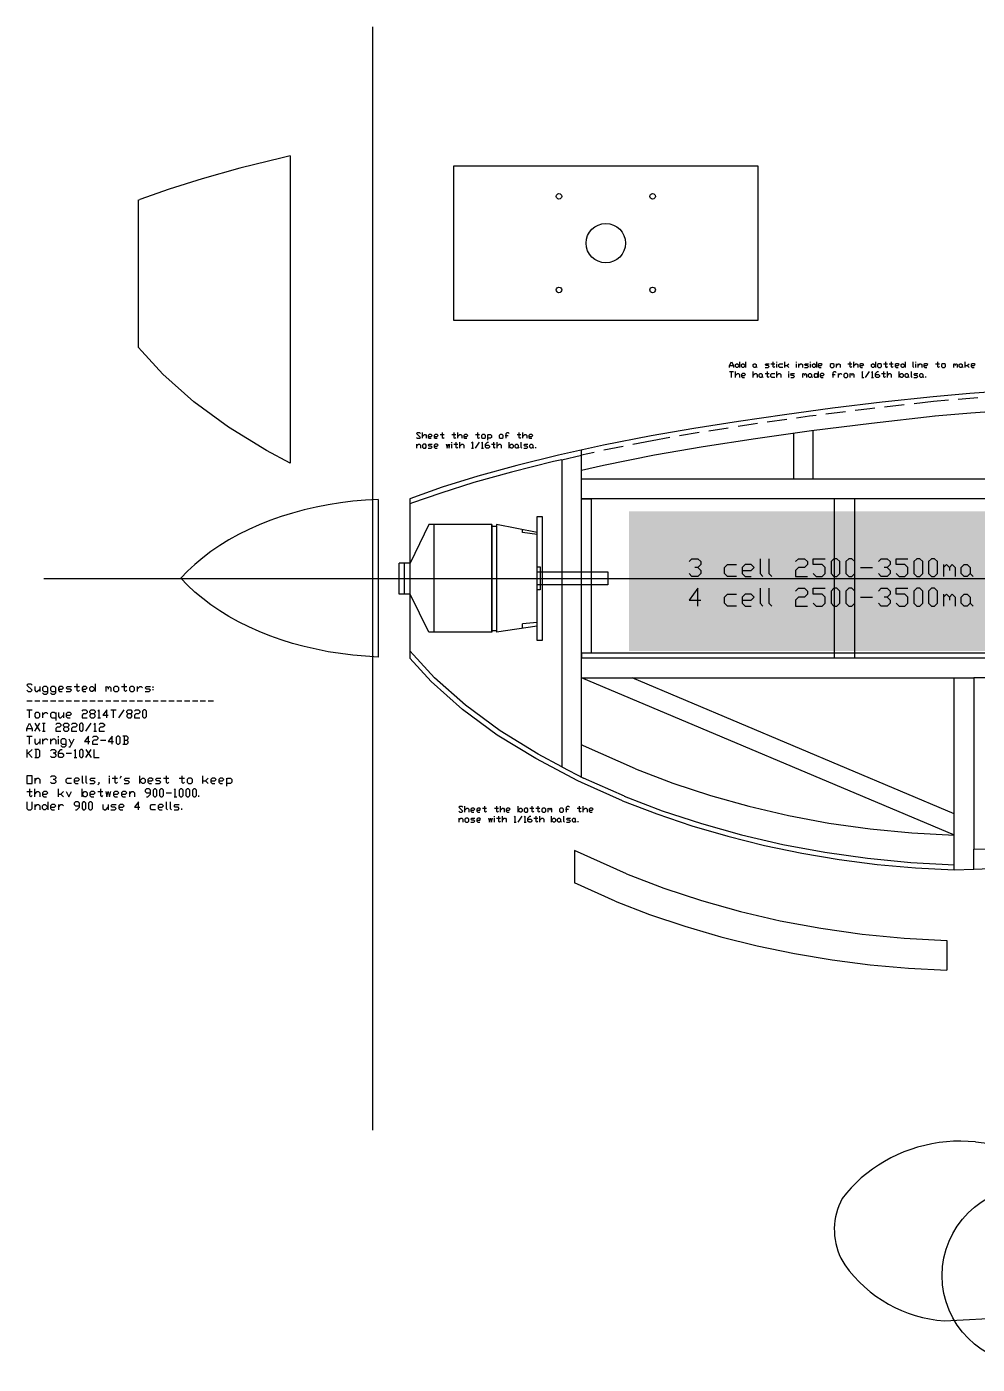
# Model space of a CAD drawing. Extents: x -0.1 to 91.9, y 0 to 98.8.
# Drawn here: x 2.46 to 14.51, y 49.94 to 66.91 of the extents above; entities that cross this region are included whole.
import ezdxf

# ---------------------------------------------------------------- set-up
doc = ezdxf.new("R2010")
doc.units = 0
doc.linetypes.add('DASHED', pattern=[0.75, 0.5, -0.25])
doc.linetypes.add('HIDDEN', pattern=[0.375, 0.25, -0.125])
doc.layers.get('0').update_dxf_attribs({"color": 9, "linetype": 'CONTINUOUS'})

msp = doc.modelspace()

# ---------------------------------------------------------------- linework, layer by layer
at = {"color": 7, "linetype": 'CONTINUOUS'}
for p, q in [((6.838, 66.909), (6.838, 52.909)), ((5.797, 65.27), (5.797, 61.372)), ((3.869, 64.709), (3.89, 64.716)), ((3.869, 64.709), (3.869, 62.845)), ((3.916, 62.794), (3.869, 62.845)), ((12.427, 61.171), (12.427, 61.784)), ((12.177, 61.749), (12.177, 61.171)), ((9.241, 61.416), (9.491, 61.472)), ((9.491, 57.389), (9.491, 61.538)), ((9.241, 61.416), (9.241, 57.519)), ((9.491, 61.171, 0), (48.087, 61.171, 0)), ((6.911, 60.912), (6.911, 58.912)), ((7.313, 60.921), (7.313, 58.898)), ((7.313, 60.855), (7.334, 60.863)), ((51.373, 60.921, 0), (9.491, 60.921, 0)), ((12.699, 58.898), (12.699, 60.921)), ((12.949, 60.921), (12.949, 58.898)), ((7.359, 58.941), (7.313, 58.991)), ((9.491, 58.96, 0), (9.491, 58.898, 0)), ((23.964, 58.96), (9.491, 58.96)), ((23.716, 58.898), (9.491, 58.898)), ((9.491, 58.648), (14.464, 58.648)), ((14.217, 56.651), (9.491, 58.648)), ((14.214, 56.924), (10.133, 58.648)), ((14.214, 56.213), (14.214, 58.648)), ((9.516, 57.786), (9.491, 57.798)), ((9.241, 57.519), (9.516, 57.376)), ((9.399, 56.455), (9.399, 56.045)), ((14.464, 56.221), (14.464, 56.472)), ((14.214, 56.213), (14.464, 56.221)), ((14.122, 55.315), (14.122, 54.939)), ((14.485, 52.76, 0), (20.832, 52.04, 0)), ((14.091, 50.489, 0), (15.124, 50.545, 0))]:
    msp.add_line(p, q, dxfattribs=at)
at = {"color": 7, "linetype": 'CONTINUOUS', "ltscale": 0.25}
for p, q in [((4.181, 62.502), (3.916, 62.794)), ((4.573, 62.152), (4.181, 62.502)), ((5.013, 61.827), (4.573, 62.152)), ((5.496, 61.533), (5.013, 61.827)), ((5.797, 61.372), (5.496, 61.533)), ((7.583, 58.602), (7.313, 58.898)), ((7.625, 58.649), (7.359, 58.941)), ((7.98, 58.248), (7.583, 58.602)), ((8.017, 58.299), (7.625, 58.649)), ((8.422, 57.922), (7.98, 58.248)), ((8.457, 57.974), (8.017, 58.299)), ((8.911, 57.624), (8.422, 57.922)), ((8.94, 57.68), (8.457, 57.974)), ((10.175, 57.492), (9.516, 57.786)), ((9.442, 57.34), (8.911, 57.624)), ((9.241, 57.519), (8.94, 57.68)), ((10.034, 57.145), (9.516, 57.376)), ((9.491, 57.318), (9.442, 57.34)), ((10.008, 57.088), (9.491, 57.318)), ((10.06, 56.161), (9.399, 56.455)), ((9.916, 55.814), (9.399, 56.045))]:
    msp.add_line(p, q, dxfattribs=at)
at = {"color": 7, "linetype": 'CONTINUOUS', "ltscale": 0.009843}
for p, q in [((7.552, 60.594, 0), (7.318, 60.102, 0)), ((8.354, 60.594, 0), (7.552, 60.594, 0)), ((7.622, 59.226, 0), (7.622, 60.594, 0)), ((8.354, 60.594, 0), (8.354, 59.226, 0)), ((8.354, 59.226, 0), (8.354, 60.594, 0)), ((8.928, 60.494, 0), (8.413, 60.594, 0)), ((8.413, 60.594, 0), (8.413, 59.226, 0)), ((8.413, 60.57, 0), (8.354, 60.57, 0)), ((8.741, 60.494, 0), (8.741, 60.529, 0)), ((8.928, 60.468, 0), (8.741, 60.494, 0)), ((8.928, 59.303, 0), (8.928, 60.481, 0)), ((7.318, 60.102, 0), (7.177, 60.102, 0)), ((7.177, 59.709, 0), (7.177, 60.102, 0)), ((7.244, 59.709, 0), (7.244, 60.102, 0)), ((7.318, 59.709, 0), (7.318, 60.102, 0)), ((7.318, 59.709, 0), (7.177, 59.709, 0)), ((7.552, 59.226, 0), (7.318, 59.709, 0)), ((8.413, 59.245, 0), (8.354, 59.245, 0)), ((8.928, 59.303, 0), (8.413, 59.226, 0)), ((8.928, 59.351, 0), (8.741, 59.333, 0)), ((8.741, 59.275, 0), (8.741, 59.333, 0)), ((8.354, 59.226, 0), (7.552, 59.226, 0))]:
    msp.add_line(p, q, dxfattribs=at)
at = {"color": 5, "linetype": 'CONTINUOUS', "ltscale": 0.25}
msp.add_line((2.675, 59.91), (60.338, 59.91), dxfattribs=at)
at = {"color": 7, "linetype": 'DASHED'}
msp.add_line((14.464, 56.221), (15.964, 56.273), dxfattribs=at)
at = {"color": 7, "linetype": 'CONTINUOUS', "flags": 128}
for points in [[(5.797, 65.27), (5.693, 65.246), (5.159, 65.113), (4.682, 64.979), (4.261, 64.847), (3.89, 64.716)], [(14.885, 62.291), (14.411, 62.254), (13.947, 62.215)], [(13.947, 62.215), (13.3, 62.144), (12.672, 62.068), (12.065, 61.987), (11.478, 61.902), (10.914, 61.812), (10.374, 61.718)], [(13.975, 61.967), (13.165, 61.877), (12.406, 61.781), (11.695, 61.682), (11.033, 61.578), (10.417, 61.472)], [(14.904, 62.042), (14.427, 62.005), (13.968, 61.966)], [(10.374, 61.718), (9.769, 61.598), (9.2, 61.472), (8.668, 61.341), (8.176, 61.206), (7.724, 61.066), (7.313, 60.921)], [(10.417, 61.472), (9.767, 61.342), (9.491, 61.28)], [(9.241, 61.416), (9.136, 61.393), (8.603, 61.259), (8.126, 61.126), (7.705, 60.993), (7.334, 60.863)], [(6.911, 60.912), (6.751, 60.903), (6.592, 60.889), (6.434, 60.87), (6.278, 60.845), (6.125, 60.815), (5.974, 60.779), (5.825, 60.739), (5.681, 60.694), (5.54, 60.644), (5.403, 60.589), (5.27, 60.53), (5.143, 60.466), (5.02, 60.398), (4.903, 60.326), (4.792, 60.25), (4.687, 60.171), (4.588, 60.088), (4.496, 60.001), (4.411, 59.912)], [(6.911, 58.912), (6.751, 58.921), (6.592, 58.935), (6.434, 58.955), (6.278, 58.979), (6.125, 59.01), (5.974, 59.045), (5.825, 59.085), (5.681, 59.13), (5.54, 59.18), (5.403, 59.235), (5.27, 59.294), (5.143, 59.358), (5.02, 59.426), (4.903, 59.498), (4.792, 59.574), (4.687, 59.654), (4.588, 59.737), (4.496, 59.823), (4.411, 59.912)], [(10.175, 57.492), (10.647, 57.313), (11.123, 57.155), (11.613, 57.018), (12.115, 56.901), (12.627, 56.805), (13.148, 56.731), (13.676, 56.68), (14.217, 56.651)], [(10.008, 57.088), (10.444, 56.921), (10.89, 56.77), (11.346, 56.637), (11.81, 56.521), (12.281, 56.423), (12.758, 56.343), (13.24, 56.281), (13.726, 56.238), (14.214, 56.213)], [(10.031, 57.146), (10.513, 56.962), (11.01, 56.799), (11.52, 56.656), (12.042, 56.534), (12.574, 56.435), (13.115, 56.358), (13.663, 56.305), (14.217, 56.275)], [(10.06, 56.161), (10.532, 55.98), (11.012, 55.822), (11.505, 55.684), (12.009, 55.566), (12.525, 55.47), (13.048, 55.396), (13.579, 55.344), (14.122, 55.315)], [(9.916, 55.814), (10.352, 55.647), (10.798, 55.497), (11.254, 55.363), (11.718, 55.247), (12.189, 55.149), (12.666, 55.069), (13.148, 55.008), (13.634, 54.964), (14.122, 54.939)], [(14.485, 52.76), (14.393, 52.766), (14.3, 52.769), (14.207, 52.767), (14.115, 52.76), (14.022, 52.75), (13.931, 52.735), (13.841, 52.715), (13.751, 52.692), (13.663, 52.664), (13.577, 52.632), (13.493, 52.596), (13.41, 52.556), (13.33, 52.512), (13.253, 52.465), (13.178, 52.414), (13.106, 52.359), (13.037, 52.302), (12.971, 52.241), (12.909, 52.177), (12.85, 52.11), (12.795, 52.04)], [(12.795, 52.04), (12.773, 51.995), (12.753, 51.95), (12.736, 51.903), (12.722, 51.857), (12.711, 51.809), (12.702, 51.761), (12.697, 51.713), (12.694, 51.665), (12.695, 51.616), (12.698, 51.568), (12.704, 51.52), (12.713, 51.472), (12.726, 51.425), (12.74, 51.378), (12.758, 51.332), (12.779, 51.286), (12.802, 51.242), (12.828, 51.198)]]:
    msp.add_lwpolyline(points, dxfattribs=at)
for points in [[(7.869, 65.144), (11.726, 65.144), (11.726, 63.183), (7.869, 63.183)], [(9.491, 60.921), (9.611, 60.921), (9.611, 58.96), (9.491, 58.96)], [(8.928, 60.696), (8.991, 60.696), (8.991, 59.123), (8.928, 59.123)], [(14.464, 58.648), (14.464, 56.472), (15.964, 56.518), (15.964, 58.648)]]:
    msp.add_lwpolyline(points, close=True, dxfattribs=at)
at = {"linetype": 'BYBLOCK', "flags": 128}
for points in [[(11.367, 62.584), (11.367, 62.609), (11.392, 62.659), (11.417, 62.609), (11.417, 62.584)], [(11.492, 62.609), (11.467, 62.584), (11.454, 62.584), (11.442, 62.597), (11.442, 62.622), (11.454, 62.634), (11.467, 62.634), (11.492, 62.609)], [(11.492, 62.659), (11.492, 62.584)], [(11.567, 62.609), (11.542, 62.584), (11.529, 62.584), (11.517, 62.597), (11.517, 62.622), (11.529, 62.634), (11.542, 62.634), (11.567, 62.609)], [(11.567, 62.659), (11.567, 62.584)], [(11.704, 62.597), (11.692, 62.584), (11.679, 62.584), (11.667, 62.597), (11.667, 62.622), (11.679, 62.634), (11.692, 62.634), (11.704, 62.622), (11.704, 62.597), (11.717, 62.584)], [(11.817, 62.584), (11.854, 62.584), (11.867, 62.597), (11.854, 62.609), (11.829, 62.609), (11.817, 62.622), (11.829, 62.634), (11.867, 62.634)], [(11.892, 62.634), (11.942, 62.634)], [(11.917, 62.659), (11.917, 62.597), (11.929, 62.584), (11.942, 62.597)], [(11.967, 62.647), (11.967, 62.659)], [(11.967, 62.584), (11.967, 62.634)], [(12.042, 62.584), (12.004, 62.584), (11.992, 62.597), (11.992, 62.622), (12.004, 62.634), (12.042, 62.634)], [(12.067, 62.584), (12.067, 62.659)], [(12.067, 62.609), (12.092, 62.609), (12.117, 62.634)], [(12.217, 62.647), (12.217, 62.659)], [(12.217, 62.584), (12.217, 62.634)], [(12.242, 62.634), (12.242, 62.584)], [(12.242, 62.609), (12.267, 62.634), (12.279, 62.634), (12.292, 62.622), (12.292, 62.584)], [(12.317, 62.584), (12.354, 62.584), (12.367, 62.597), (12.354, 62.609), (12.329, 62.609), (12.317, 62.622), (12.329, 62.634), (12.367, 62.634)], [(12.392, 62.647), (12.392, 62.659)], [(12.392, 62.584), (12.392, 62.634)], [(12.467, 62.609), (12.442, 62.584), (12.429, 62.584), (12.417, 62.597), (12.417, 62.622), (12.429, 62.634), (12.442, 62.634), (12.467, 62.609)], [(12.467, 62.659), (12.467, 62.584)], [(12.492, 62.609), (12.529, 62.609), (12.542, 62.622), (12.529, 62.634), (12.504, 62.634), (12.492, 62.622), (12.492, 62.597), (12.504, 62.584), (12.529, 62.584)], [(12.654, 62.584), (12.679, 62.584), (12.692, 62.597), (12.692, 62.622), (12.679, 62.634), (12.654, 62.634), (12.642, 62.622), (12.642, 62.597), (12.654, 62.584)], [(12.717, 62.634), (12.717, 62.584)], [(12.717, 62.609), (12.742, 62.634), (12.754, 62.634), (12.767, 62.622), (12.767, 62.584)], [(12.867, 62.634), (12.917, 62.634)], [(12.892, 62.659), (12.892, 62.597), (12.904, 62.584), (12.917, 62.597)], [(12.942, 62.584), (12.942, 62.659)], [(12.942, 62.609), (12.967, 62.634), (12.979, 62.634), (12.992, 62.622), (12.992, 62.584)], [(13.017, 62.609), (13.054, 62.609), (13.067, 62.622), (13.054, 62.634), (13.029, 62.634), (13.017, 62.622), (13.017, 62.597), (13.029, 62.584), (13.054, 62.584)], [(13.217, 62.609), (13.192, 62.584), (13.179, 62.584), (13.167, 62.597), (13.167, 62.622), (13.179, 62.634), (13.192, 62.634), (13.217, 62.609)], [(13.217, 62.659), (13.217, 62.584)], [(13.254, 62.584), (13.279, 62.584), (13.292, 62.597), (13.292, 62.622), (13.279, 62.634), (13.254, 62.634), (13.242, 62.622), (13.242, 62.597), (13.254, 62.584)], [(13.317, 62.634), (13.367, 62.634)], [(13.342, 62.659), (13.342, 62.597), (13.354, 62.584), (13.367, 62.597)], [(13.392, 62.634), (13.442, 62.634)], [(13.417, 62.659), (13.417, 62.597), (13.429, 62.584), (13.442, 62.597)], [(13.467, 62.609), (13.504, 62.609), (13.517, 62.622), (13.504, 62.634), (13.479, 62.634), (13.467, 62.622), (13.467, 62.597), (13.479, 62.584), (13.504, 62.584)], [(13.592, 62.609), (13.567, 62.584), (13.554, 62.584), (13.542, 62.597), (13.542, 62.622), (13.554, 62.634), (13.567, 62.634), (13.592, 62.609)], [(13.592, 62.659), (13.592, 62.584)], [(13.692, 62.659), (13.692, 62.597), (13.704, 62.584)], [(13.729, 62.647), (13.729, 62.659)], [(13.729, 62.584), (13.729, 62.634)], [(13.754, 62.634), (13.754, 62.584)], [(13.754, 62.609), (13.779, 62.634), (13.792, 62.634), (13.804, 62.622), (13.804, 62.584)], [(13.829, 62.609), (13.867, 62.609), (13.879, 62.622), (13.867, 62.634), (13.842, 62.634), (13.829, 62.622), (13.829, 62.597), (13.842, 62.584), (13.867, 62.584)], [(13.979, 62.634), (14.029, 62.634)], [(14.004, 62.659), (14.004, 62.597), (14.017, 62.584), (14.029, 62.597)], [(14.067, 62.584), (14.092, 62.584), (14.104, 62.597), (14.104, 62.622), (14.092, 62.634), (14.067, 62.634), (14.054, 62.622), (14.054, 62.597), (14.067, 62.584)], [(14.204, 62.634), (14.204, 62.584)], [(14.204, 62.622), (14.217, 62.634), (14.229, 62.622), (14.229, 62.609)], [(14.229, 62.622), (14.242, 62.634), (14.254, 62.622), (14.254, 62.584)], [(14.317, 62.597), (14.304, 62.584), (14.292, 62.584), (14.279, 62.597), (14.279, 62.622), (14.292, 62.634), (14.304, 62.634), (14.317, 62.622), (14.317, 62.597), (14.329, 62.584)], [(14.354, 62.584), (14.354, 62.659)], [(14.354, 62.609), (14.379, 62.609), (14.404, 62.634)], [(14.429, 62.609), (14.467, 62.609), (14.479, 62.622), (14.467, 62.634), (14.442, 62.634), (14.429, 62.622), (14.429, 62.597), (14.442, 62.584), (14.467, 62.584)], [(11.367, 62.609), (11.417, 62.609)], [(11.367, 62.534), (11.417, 62.534)], [(11.392, 62.459), (11.392, 62.534)], [(11.442, 62.459), (11.442, 62.534)], [(11.442, 62.484), (11.467, 62.509), (11.479, 62.509), (11.492, 62.497), (11.492, 62.459)], [(11.517, 62.484), (11.554, 62.484), (11.567, 62.497), (11.554, 62.509), (11.529, 62.509), (11.517, 62.497), (11.517, 62.472), (11.529, 62.459), (11.554, 62.459)], [(11.667, 62.459), (11.667, 62.534)], [(11.667, 62.484), (11.692, 62.509), (11.704, 62.509), (11.717, 62.497), (11.717, 62.459)], [(11.779, 62.472), (11.767, 62.459), (11.754, 62.459), (11.742, 62.472), (11.742, 62.497), (11.754, 62.509), (11.767, 62.509), (11.779, 62.497), (11.779, 62.472), (11.792, 62.459)], [(11.817, 62.509), (11.867, 62.509)], [(11.842, 62.534), (11.842, 62.472), (11.854, 62.459), (11.867, 62.472)], [(11.942, 62.459), (11.904, 62.459), (11.892, 62.472), (11.892, 62.497), (11.904, 62.509), (11.942, 62.509)], [(11.967, 62.459), (11.967, 62.534)], [(11.967, 62.484), (11.992, 62.509), (12.004, 62.509), (12.017, 62.497), (12.017, 62.459)], [(12.092, 62.609), (12.117, 62.584)], [(12.117, 62.522), (12.117, 62.534)], [(12.117, 62.459), (12.117, 62.509)], [(12.142, 62.459), (12.179, 62.459), (12.192, 62.472), (12.179, 62.484), (12.154, 62.484), (12.142, 62.497), (12.154, 62.509), (12.192, 62.509)], [(12.292, 62.509), (12.292, 62.459)], [(12.292, 62.497), (12.304, 62.509), (12.317, 62.497), (12.317, 62.484)], [(12.317, 62.497), (12.329, 62.509), (12.342, 62.497), (12.342, 62.459)], [(12.404, 62.472), (12.392, 62.459), (12.379, 62.459), (12.367, 62.472), (12.367, 62.497), (12.379, 62.509), (12.392, 62.509), (12.404, 62.497), (12.404, 62.472), (12.417, 62.459)], [(12.492, 62.484), (12.467, 62.459), (12.454, 62.459), (12.442, 62.472), (12.442, 62.497), (12.454, 62.509), (12.467, 62.509), (12.492, 62.484)], [(12.492, 62.534), (12.492, 62.459)], [(12.517, 62.484), (12.554, 62.484), (12.567, 62.497), (12.554, 62.509), (12.529, 62.509), (12.517, 62.497), (12.517, 62.472), (12.529, 62.459), (12.554, 62.459)], [(12.667, 62.497), (12.704, 62.497)], [(12.679, 62.459), (12.679, 62.522), (12.692, 62.534), (12.704, 62.534), (12.717, 62.522)], [(12.742, 62.509), (12.742, 62.459)], [(12.742, 62.484), (12.767, 62.509), (12.779, 62.509), (12.792, 62.497)], [(12.829, 62.459), (12.854, 62.459), (12.867, 62.472), (12.867, 62.497), (12.854, 62.509), (12.829, 62.509), (12.817, 62.497), (12.817, 62.472), (12.829, 62.459)], [(12.892, 62.509), (12.892, 62.459)], [(12.892, 62.497), (12.904, 62.509), (12.917, 62.497), (12.917, 62.484)], [(12.917, 62.497), (12.929, 62.509), (12.942, 62.497), (12.942, 62.459)], [(13.054, 62.459), (13.054, 62.534), (13.042, 62.522)], [(13.042, 62.459), (13.067, 62.459)], [(13.092, 62.459), (13.142, 62.534)], [(13.179, 62.459), (13.179, 62.534), (13.167, 62.522)], [(13.167, 62.459), (13.192, 62.459)], [(13.217, 62.497), (13.254, 62.497), (13.267, 62.484), (13.267, 62.472), (13.254, 62.459), (13.229, 62.459), (13.217, 62.472), (13.217, 62.509), (13.242, 62.534), (13.254, 62.534)], [(13.292, 62.509), (13.342, 62.509)], [(13.317, 62.534), (13.317, 62.472), (13.329, 62.459), (13.342, 62.472)], [(13.367, 62.459), (13.367, 62.534)], [(13.367, 62.484), (13.392, 62.509), (13.404, 62.509), (13.417, 62.497), (13.417, 62.459)], [(13.517, 62.459), (13.517, 62.534)], [(13.517, 62.484), (13.542, 62.509), (13.554, 62.509), (13.567, 62.497), (13.567, 62.472), (13.554, 62.459), (13.542, 62.459), (13.517, 62.484)], [(13.629, 62.472), (13.617, 62.459), (13.604, 62.459), (13.592, 62.472), (13.592, 62.497), (13.604, 62.509), (13.617, 62.509), (13.629, 62.497), (13.629, 62.472), (13.642, 62.459)], [(13.667, 62.534), (13.667, 62.472), (13.679, 62.459)], [(13.704, 62.459), (13.742, 62.459), (13.754, 62.472), (13.742, 62.484), (13.717, 62.484), (13.704, 62.497), (13.717, 62.509), (13.754, 62.509)], [(13.817, 62.472), (13.804, 62.459), (13.792, 62.459), (13.779, 62.472), (13.779, 62.497), (13.792, 62.509), (13.804, 62.509), (13.817, 62.497), (13.817, 62.472), (13.829, 62.459)], [(13.854, 62.459), (13.854, 62.472)], [(14.379, 62.609), (14.404, 62.584)], [(7.397, 61.699), (7.41, 61.687), (7.435, 61.687), (7.447, 61.699), (7.397, 61.749), (7.41, 61.762), (7.435, 61.762), (7.447, 61.749)], [(7.397, 61.612), (7.397, 61.562)], [(7.397, 61.587), (7.422, 61.612), (7.435, 61.612), (7.447, 61.599), (7.447, 61.562)], [(7.472, 61.687), (7.472, 61.762)], [(7.472, 61.712), (7.497, 61.737), (7.51, 61.737), (7.522, 61.724), (7.522, 61.687)], [(7.485, 61.562), (7.51, 61.562), (7.522, 61.574), (7.522, 61.599), (7.51, 61.612), (7.485, 61.612), (7.472, 61.599), (7.472, 61.574), (7.485, 61.562)], [(7.547, 61.712), (7.585, 61.712), (7.597, 61.724), (7.585, 61.737), (7.56, 61.737), (7.547, 61.724), (7.547, 61.699), (7.56, 61.687), (7.585, 61.687)], [(7.547, 61.562), (7.585, 61.562), (7.597, 61.574), (7.585, 61.587), (7.56, 61.587), (7.547, 61.599), (7.56, 61.612), (7.597, 61.612)], [(7.622, 61.712), (7.66, 61.712), (7.672, 61.724), (7.66, 61.737), (7.635, 61.737), (7.622, 61.724), (7.622, 61.699), (7.635, 61.687), (7.66, 61.687)], [(7.622, 61.587), (7.66, 61.587), (7.672, 61.599), (7.66, 61.612), (7.635, 61.612), (7.622, 61.599), (7.622, 61.574), (7.635, 61.562), (7.66, 61.562)], [(7.697, 61.737), (7.747, 61.737)], [(7.722, 61.762), (7.722, 61.699), (7.735, 61.687), (7.747, 61.699)], [(7.772, 61.612), (7.785, 61.562), (7.797, 61.612), (7.81, 61.562), (7.822, 61.612)], [(7.847, 61.737), (7.897, 61.737)], [(7.847, 61.624), (7.847, 61.637)], [(7.847, 61.562), (7.847, 61.612)], [(7.872, 61.762), (7.872, 61.699), (7.885, 61.687), (7.897, 61.699)], [(7.872, 61.612), (7.922, 61.612)], [(7.897, 61.637), (7.897, 61.574), (7.91, 61.562), (7.922, 61.574)], [(7.922, 61.687), (7.922, 61.762)], [(7.922, 61.712), (7.947, 61.737), (7.96, 61.737), (7.972, 61.724), (7.972, 61.687)], [(7.947, 61.562), (7.947, 61.637)], [(7.947, 61.587), (7.972, 61.612), (7.985, 61.612), (7.997, 61.599), (7.997, 61.562)], [(7.997, 61.712), (8.035, 61.712), (8.047, 61.724), (8.035, 61.737), (8.01, 61.737), (7.997, 61.724), (7.997, 61.699), (8.01, 61.687), (8.035, 61.687)], [(8.11, 61.562), (8.11, 61.637), (8.097, 61.624)], [(8.147, 61.737), (8.197, 61.737)], [(8.147, 61.562), (8.197, 61.637)], [(8.172, 61.762), (8.172, 61.699), (8.185, 61.687), (8.197, 61.699)], [(8.235, 61.687), (8.26, 61.687), (8.272, 61.699), (8.272, 61.724), (8.26, 61.737), (8.235, 61.737), (8.222, 61.724), (8.222, 61.699), (8.235, 61.687)], [(8.235, 61.562), (8.235, 61.637), (8.222, 61.624)], [(8.272, 61.599), (8.31, 61.599), (8.322, 61.587), (8.322, 61.574), (8.31, 61.562), (8.285, 61.562), (8.272, 61.574), (8.272, 61.612), (8.297, 61.637), (8.31, 61.637)], [(8.297, 61.737), (8.297, 61.662)], [(8.297, 61.724), (8.31, 61.737), (8.335, 61.737), (8.347, 61.724), (8.347, 61.699), (8.335, 61.687), (8.297, 61.687)], [(8.347, 61.612), (8.397, 61.612)], [(8.372, 61.637), (8.372, 61.574), (8.385, 61.562), (8.397, 61.574)], [(8.422, 61.562), (8.422, 61.637)], [(8.422, 61.587), (8.447, 61.612), (8.46, 61.612), (8.472, 61.599), (8.472, 61.562)], [(8.46, 61.687), (8.485, 61.687), (8.497, 61.699), (8.497, 61.724), (8.485, 61.737), (8.46, 61.737), (8.447, 61.724), (8.447, 61.699), (8.46, 61.687)], [(8.522, 61.724), (8.56, 61.724)], [(8.535, 61.687), (8.535, 61.749), (8.547, 61.762), (8.56, 61.762), (8.572, 61.749)], [(8.572, 61.562), (8.572, 61.637)], [(8.572, 61.587), (8.597, 61.612), (8.61, 61.612), (8.622, 61.599), (8.622, 61.574), (8.61, 61.562), (8.597, 61.562), (8.572, 61.587)], [(8.685, 61.574), (8.672, 61.562), (8.66, 61.562), (8.647, 61.574), (8.647, 61.599), (8.66, 61.612), (8.672, 61.612), (8.685, 61.599), (8.685, 61.574), (8.697, 61.562)], [(8.672, 61.737), (8.722, 61.737)], [(8.697, 61.762), (8.697, 61.699), (8.71, 61.687), (8.722, 61.699)], [(8.722, 61.637), (8.722, 61.574), (8.735, 61.562)], [(8.747, 61.687), (8.747, 61.762)], [(8.747, 61.712), (8.772, 61.737), (8.785, 61.737), (8.797, 61.724), (8.797, 61.687)], [(8.76, 61.562), (8.797, 61.562), (8.81, 61.574), (8.797, 61.587), (8.772, 61.587), (8.76, 61.599), (8.772, 61.612), (8.81, 61.612)], [(8.822, 61.712), (8.86, 61.712), (8.872, 61.724), (8.86, 61.737), (8.835, 61.737), (8.822, 61.724), (8.822, 61.699), (8.835, 61.687), (8.86, 61.687)], [(8.872, 61.574), (8.86, 61.562), (8.847, 61.562), (8.835, 61.574), (8.835, 61.599), (8.847, 61.612), (8.86, 61.612), (8.872, 61.599), (8.872, 61.574), (8.885, 61.562)], [(8.097, 61.562), (8.122, 61.562)], [(8.222, 61.562), (8.247, 61.562)], [(8.91, 61.562), (8.91, 61.574)], [(10.853, 60.122), (10.89, 60.159), (10.965, 60.159), (11.003, 60.122), (11.003, 60.084), (10.965, 60.047), (10.928, 60.047)], [(11.453, 59.934), (11.34, 59.934), (11.303, 59.972), (11.303, 60.047), (11.34, 60.084), (11.453, 60.084)], [(11.528, 60.009), (11.64, 60.009), (11.678, 60.047), (11.64, 60.084), (11.565, 60.084), (11.528, 60.047), (11.528, 59.972), (11.565, 59.934), (11.64, 59.934)], [(11.753, 60.159), (11.753, 59.972), (11.79, 59.934)], [(11.865, 60.159), (11.865, 59.972), (11.903, 59.934)], [(12.203, 60.122), (12.24, 60.159), (12.315, 60.159), (12.353, 60.122), (12.353, 60.084), (12.315, 60.047), (12.24, 60.047), (12.203, 60.009), (12.203, 59.934), (12.353, 59.934)], [(12.428, 59.972), (12.465, 59.934), (12.54, 59.934), (12.578, 59.972), (12.578, 60.047), (12.54, 60.084), (12.428, 60.084), (12.428, 60.159), (12.578, 60.159)], [(12.69, 59.934), (12.728, 59.934), (12.765, 59.972), (12.765, 60.122), (12.728, 60.159), (12.69, 60.159), (12.653, 60.122), (12.653, 59.972), (12.69, 59.934)], [(12.878, 59.934), (12.915, 59.934), (12.953, 59.972), (12.953, 60.122), (12.915, 60.159), (12.878, 60.159), (12.84, 60.122), (12.84, 59.972), (12.878, 59.934)], [(13.253, 60.122), (13.29, 60.159), (13.365, 60.159), (13.403, 60.122), (13.403, 60.084), (13.365, 60.047), (13.328, 60.047)], [(13.478, 59.972), (13.515, 59.934), (13.59, 59.934), (13.628, 59.972), (13.628, 60.047), (13.59, 60.084), (13.478, 60.084), (13.478, 60.159), (13.628, 60.159)], [(13.74, 59.934), (13.778, 59.934), (13.815, 59.972), (13.815, 60.122), (13.778, 60.159), (13.74, 60.159), (13.703, 60.122), (13.703, 59.972), (13.74, 59.934)], [(13.928, 59.934), (13.965, 59.934), (14.003, 59.972), (14.003, 60.122), (13.965, 60.159), (13.928, 60.159), (13.89, 60.122), (13.89, 59.972), (13.928, 59.934)], [(14.078, 60.084), (14.078, 59.934)], [(14.078, 60.047), (14.115, 60.084), (14.153, 60.047), (14.153, 60.009)], [(14.153, 60.047), (14.19, 60.084), (14.228, 60.047), (14.228, 59.934)], [(14.415, 59.972), (14.378, 59.934), (14.34, 59.934), (14.303, 59.972), (14.303, 60.047), (14.34, 60.084), (14.378, 60.084), (14.415, 60.047), (14.415, 59.972), (14.453, 59.934)], [(10.965, 60.047), (11.003, 60.009), (11.003, 59.972), (10.965, 59.934), (10.89, 59.934), (10.853, 59.972)], [(13.028, 60.047), (13.178, 60.047)], [(13.365, 60.047), (13.403, 60.009), (13.403, 59.972), (13.365, 59.934), (13.29, 59.934), (13.253, 59.972)], [(10.965, 59.559), (10.965, 59.784), (10.853, 59.634), (11.003, 59.634)], [(11.753, 59.784), (11.753, 59.597), (11.79, 59.559)], [(11.865, 59.784), (11.865, 59.597), (11.903, 59.559)], [(12.203, 59.747), (12.24, 59.784), (12.315, 59.784), (12.353, 59.747), (12.353, 59.709), (12.315, 59.672), (12.24, 59.672), (12.203, 59.634), (12.203, 59.559), (12.353, 59.559)], [(12.428, 59.597), (12.465, 59.559), (12.54, 59.559), (12.578, 59.597), (12.578, 59.672), (12.54, 59.709), (12.428, 59.709), (12.428, 59.784), (12.578, 59.784)], [(12.69, 59.559), (12.728, 59.559), (12.765, 59.597), (12.765, 59.747), (12.728, 59.784), (12.69, 59.784), (12.653, 59.747), (12.653, 59.597), (12.69, 59.559)], [(12.878, 59.559), (12.915, 59.559), (12.953, 59.597), (12.953, 59.747), (12.915, 59.784), (12.878, 59.784), (12.84, 59.747), (12.84, 59.597), (12.878, 59.559)], [(13.253, 59.747), (13.29, 59.784), (13.365, 59.784), (13.403, 59.747), (13.403, 59.709), (13.365, 59.672), (13.328, 59.672)], [(13.478, 59.597), (13.515, 59.559), (13.59, 59.559), (13.628, 59.597), (13.628, 59.672), (13.59, 59.709), (13.478, 59.709), (13.478, 59.784), (13.628, 59.784)], [(13.74, 59.559), (13.778, 59.559), (13.815, 59.597), (13.815, 59.747), (13.778, 59.784), (13.74, 59.784), (13.703, 59.747), (13.703, 59.597), (13.74, 59.559)], [(13.928, 59.559), (13.965, 59.559), (14.003, 59.597), (14.003, 59.747), (13.965, 59.784), (13.928, 59.784), (13.89, 59.747), (13.89, 59.597), (13.928, 59.559)], [(11.453, 59.559), (11.34, 59.559), (11.303, 59.597), (11.303, 59.672), (11.34, 59.709), (11.453, 59.709)], [(11.528, 59.634), (11.64, 59.634), (11.678, 59.672), (11.64, 59.709), (11.565, 59.709), (11.528, 59.672), (11.528, 59.597), (11.565, 59.559), (11.64, 59.559)], [(13.028, 59.672), (13.178, 59.672)], [(13.365, 59.672), (13.403, 59.634), (13.403, 59.597), (13.365, 59.559), (13.29, 59.559), (13.253, 59.597)], [(14.078, 59.709), (14.078, 59.559)], [(14.078, 59.672), (14.115, 59.709), (14.153, 59.672), (14.153, 59.634)], [(14.153, 59.672), (14.19, 59.709), (14.228, 59.672), (14.228, 59.559)], [(14.415, 59.597), (14.378, 59.559), (14.34, 59.559), (14.303, 59.597), (14.303, 59.672), (14.34, 59.709), (14.378, 59.709), (14.415, 59.672), (14.415, 59.597), (14.453, 59.559)], [(2.457, 58.49), (2.473, 58.473), (2.507, 58.473), (2.523, 58.49), (2.457, 58.556), (2.473, 58.573), (2.507, 58.573), (2.523, 58.556)], [(3.09, 58.573), (3.09, 58.49), (3.107, 58.473), (3.123, 58.49)], [(3.323, 58.573), (3.323, 58.473)], [(3.69, 58.573), (3.69, 58.49), (3.707, 58.473), (3.724, 58.49)], [(2.557, 58.54), (2.557, 58.49), (2.573, 58.473), (2.59, 58.473), (2.623, 58.506)], [(2.623, 58.54), (2.623, 58.473)], [(2.657, 58.456), (2.673, 58.44), (2.707, 58.44), (2.723, 58.456), (2.723, 58.523), (2.707, 58.54), (2.673, 58.54), (2.657, 58.523), (2.657, 58.49), (2.673, 58.473), (2.723, 58.473)], [(2.757, 58.456), (2.773, 58.44), (2.807, 58.44), (2.823, 58.456), (2.823, 58.523), (2.807, 58.54), (2.773, 58.54), (2.757, 58.523), (2.757, 58.49), (2.773, 58.473), (2.823, 58.473)], [(2.857, 58.506), (2.907, 58.506), (2.923, 58.523), (2.907, 58.54), (2.873, 58.54), (2.857, 58.523), (2.857, 58.49), (2.873, 58.473), (2.907, 58.473)], [(2.957, 58.473), (3.007, 58.473), (3.023, 58.49), (3.007, 58.506), (2.973, 58.506), (2.957, 58.523), (2.973, 58.54), (3.023, 58.54)], [(3.057, 58.54), (3.123, 58.54)], [(3.157, 58.506), (3.207, 58.506), (3.223, 58.523), (3.207, 58.54), (3.173, 58.54), (3.157, 58.523), (3.157, 58.49), (3.173, 58.473), (3.207, 58.473)], [(3.323, 58.506), (3.29, 58.473), (3.273, 58.473), (3.257, 58.49), (3.257, 58.523), (3.273, 58.54), (3.29, 58.54), (3.323, 58.506)], [(3.457, 58.54), (3.457, 58.473)], [(3.457, 58.523), (3.473, 58.54), (3.49, 58.523), (3.49, 58.506)], [(3.49, 58.523), (3.507, 58.54), (3.523, 58.523), (3.523, 58.473)], [(3.573, 58.473), (3.607, 58.473), (3.624, 58.49), (3.624, 58.523), (3.607, 58.54), (3.573, 58.54), (3.557, 58.523), (3.557, 58.49), (3.573, 58.473)], [(3.657, 58.54), (3.724, 58.54)], [(3.774, 58.473), (3.807, 58.473), (3.824, 58.49), (3.824, 58.523), (3.807, 58.54), (3.774, 58.54), (3.757, 58.523), (3.757, 58.49), (3.774, 58.473)], [(3.857, 58.54), (3.857, 58.473)], [(3.857, 58.506), (3.89, 58.54), (3.907, 58.54), (3.924, 58.523)], [(3.957, 58.473), (4.007, 58.473), (4.024, 58.49), (4.007, 58.506), (3.974, 58.506), (3.957, 58.523), (3.974, 58.54), (4.024, 58.54)], [(4.057, 58.523), (4.057, 58.54)], [(4.057, 58.49), (4.057, 58.506)], [(2.457, 58.356), (2.523, 58.356)], [(2.457, 58.24), (2.523, 58.24)], [(2.49, 58.14), (2.49, 58.24)], [(2.557, 58.356), (2.623, 58.356)], [(2.657, 58.356), (2.723, 58.356)], [(2.757, 58.356), (2.823, 58.356)], [(2.857, 58.356), (2.923, 58.356)], [(2.957, 58.356), (3.023, 58.356)], [(3.057, 58.356), (3.123, 58.356)], [(3.157, 58.356), (3.223, 58.356)], [(3.157, 58.223), (3.173, 58.24), (3.207, 58.24), (3.223, 58.223), (3.223, 58.206), (3.207, 58.19), (3.173, 58.19), (3.157, 58.173), (3.157, 58.14), (3.223, 58.14)], [(3.257, 58.356), (3.323, 58.356)], [(3.273, 58.14), (3.307, 58.14), (3.323, 58.156), (3.323, 58.173), (3.307, 58.19), (3.273, 58.19), (3.257, 58.206), (3.257, 58.223), (3.273, 58.24), (3.307, 58.24), (3.323, 58.223), (3.323, 58.206), (3.307, 58.19)], [(3.357, 58.356), (3.423, 58.356)], [(3.373, 58.14), (3.373, 58.24), (3.357, 58.223)], [(3.473, 58.14), (3.473, 58.24), (3.423, 58.173), (3.49, 58.173)], [(3.457, 58.356), (3.523, 58.356)], [(3.523, 58.24), (3.59, 58.24)], [(3.557, 58.356), (3.624, 58.356)], [(3.557, 58.14), (3.557, 58.24)], [(3.624, 58.14), (3.69, 58.24)], [(3.657, 58.356), (3.724, 58.356)], [(3.74, 58.14), (3.774, 58.14), (3.79, 58.156), (3.79, 58.173), (3.774, 58.19), (3.74, 58.19), (3.724, 58.206), (3.724, 58.223), (3.74, 58.24), (3.774, 58.24), (3.79, 58.223), (3.79, 58.206), (3.774, 58.19)], [(3.757, 58.356), (3.824, 58.356)], [(3.824, 58.223), (3.84, 58.24), (3.874, 58.24), (3.89, 58.223), (3.89, 58.206), (3.874, 58.19), (3.84, 58.19), (3.824, 58.173), (3.824, 58.14), (3.89, 58.14)], [(3.857, 58.356), (3.924, 58.356)], [(3.94, 58.14), (3.957, 58.14), (3.974, 58.156), (3.974, 58.223), (3.957, 58.24), (3.94, 58.24), (3.924, 58.223), (3.924, 58.156), (3.94, 58.14)], [(3.957, 58.356), (4.024, 58.356)], [(4.057, 58.356), (4.124, 58.356)], [(4.157, 58.356), (4.224, 58.356)], [(4.257, 58.356), (4.324, 58.356)], [(4.357, 58.356), (4.424, 58.356)], [(4.457, 58.356), (4.524, 58.356)], [(4.557, 58.356), (4.624, 58.356)], [(4.657, 58.356), (4.724, 58.356)], [(4.757, 58.356), (4.824, 58.356)], [(2.457, 57.973), (2.457, 58.006), (2.49, 58.073), (2.523, 58.006), (2.523, 57.973)], [(2.573, 58.14), (2.607, 58.14), (2.623, 58.156), (2.623, 58.19), (2.607, 58.206), (2.573, 58.206), (2.557, 58.19), (2.557, 58.156), (2.573, 58.14)], [(2.557, 57.973), (2.623, 58.073)], [(2.557, 58.073), (2.623, 57.973)], [(2.657, 58.206), (2.657, 58.14)], [(2.657, 58.173), (2.69, 58.206), (2.707, 58.206), (2.723, 58.19)], [(2.657, 58.073), (2.69, 58.073)], [(2.673, 57.973), (2.673, 58.073)], [(2.823, 58.19), (2.807, 58.206), (2.773, 58.206), (2.757, 58.19), (2.757, 58.156), (2.773, 58.14), (2.823, 58.14)], [(2.823, 58.206), (2.823, 58.106)], [(2.823, 58.056), (2.84, 58.073), (2.873, 58.073), (2.89, 58.056), (2.89, 58.04), (2.873, 58.023), (2.84, 58.023), (2.823, 58.006), (2.823, 57.973), (2.89, 57.973)], [(2.857, 58.206), (2.857, 58.156), (2.873, 58.14), (2.89, 58.14), (2.923, 58.173)], [(2.923, 58.206), (2.923, 58.14)], [(2.94, 57.973), (2.973, 57.973), (2.99, 57.99), (2.99, 58.006), (2.973, 58.023), (2.94, 58.023), (2.923, 58.04), (2.923, 58.056), (2.94, 58.073), (2.973, 58.073), (2.99, 58.056), (2.99, 58.04), (2.973, 58.023)], [(2.957, 58.173), (3.007, 58.173), (3.023, 58.19), (3.007, 58.206), (2.973, 58.206), (2.957, 58.19), (2.957, 58.156), (2.973, 58.14), (3.007, 58.14)], [(3.023, 58.056), (3.04, 58.073), (3.073, 58.073), (3.09, 58.056), (3.09, 58.04), (3.073, 58.023), (3.04, 58.023), (3.023, 58.006), (3.023, 57.973), (3.09, 57.973)], [(3.14, 57.973), (3.157, 57.973), (3.173, 57.99), (3.173, 58.056), (3.157, 58.073), (3.14, 58.073), (3.123, 58.056), (3.123, 57.99), (3.14, 57.973)], [(3.207, 57.973), (3.273, 58.073)], [(3.273, 58.19), (3.257, 58.173), (3.257, 58.156), (3.273, 58.14)], [(3.323, 57.973), (3.323, 58.073), (3.307, 58.056)], [(3.357, 58.14), (3.39, 58.14)], [(3.373, 58.056), (3.39, 58.073), (3.423, 58.073), (3.44, 58.056), (3.44, 58.04), (3.423, 58.023), (3.39, 58.023), (3.373, 58.006), (3.373, 57.973), (3.44, 57.973)], [(3.74, 58.19), (3.724, 58.173), (3.724, 58.156), (3.74, 58.14)], [(2.457, 58.006), (2.523, 58.006)], [(2.457, 57.906), (2.523, 57.906)], [(2.49, 57.806), (2.49, 57.906)], [(2.557, 57.873), (2.557, 57.823), (2.573, 57.806), (2.59, 57.806), (2.623, 57.84)], [(2.623, 57.873), (2.623, 57.806)], [(2.657, 57.973), (2.69, 57.973)], [(2.657, 57.873), (2.657, 57.806)], [(2.657, 57.84), (2.69, 57.873), (2.707, 57.873), (2.723, 57.856)], [(2.757, 57.873), (2.757, 57.806)], [(2.757, 57.84), (2.79, 57.873), (2.807, 57.873), (2.823, 57.856), (2.823, 57.806)], [(2.857, 57.89), (2.857, 57.906)], [(2.857, 57.806), (2.857, 57.873)], [(2.89, 57.79), (2.907, 57.773), (2.94, 57.773), (2.957, 57.79), (2.957, 57.856), (2.94, 57.873), (2.907, 57.873), (2.89, 57.856), (2.89, 57.823), (2.907, 57.806), (2.957, 57.806)], [(2.94, 58.023), (2.923, 58.006), (2.923, 57.99), (2.94, 57.973)], [(2.99, 57.773), (3.007, 57.773), (3.057, 57.873)], [(2.99, 57.873), (3.023, 57.806)], [(3.24, 57.806), (3.24, 57.906), (3.19, 57.84), (3.257, 57.84)], [(3.29, 57.89), (3.307, 57.906), (3.34, 57.906), (3.357, 57.89), (3.357, 57.873), (3.34, 57.856), (3.307, 57.856), (3.29, 57.84), (3.29, 57.806), (3.357, 57.806)], [(3.307, 57.973), (3.34, 57.973)], [(3.54, 57.806), (3.54, 57.906), (3.49, 57.84), (3.557, 57.84)], [(3.607, 57.806), (3.624, 57.806), (3.64, 57.823), (3.64, 57.89), (3.624, 57.906), (3.607, 57.906), (3.59, 57.89), (3.59, 57.823), (3.607, 57.806)], [(3.674, 57.806), (3.724, 57.806), (3.74, 57.823), (3.74, 57.84), (3.724, 57.856), (3.74, 57.873), (3.74, 57.89), (3.724, 57.906), (3.674, 57.906)], [(3.69, 57.906), (3.69, 57.806)], [(2.457, 57.74), (2.457, 57.639)], [(2.457, 57.69), (2.473, 57.69), (2.523, 57.74)], [(2.557, 57.639), (2.607, 57.639), (2.623, 57.656), (2.623, 57.723), (2.607, 57.74), (2.557, 57.74)], [(2.573, 57.74), (2.573, 57.639)], [(2.757, 57.723), (2.773, 57.74), (2.807, 57.74), (2.823, 57.723), (2.823, 57.706), (2.807, 57.69), (2.79, 57.69)], [(2.857, 57.69), (2.907, 57.69), (2.923, 57.673), (2.923, 57.656), (2.907, 57.639), (2.873, 57.639), (2.857, 57.656), (2.857, 57.706), (2.89, 57.74), (2.907, 57.74)], [(3.073, 57.639), (3.073, 57.74), (3.057, 57.723)], [(3.14, 57.639), (3.157, 57.639), (3.173, 57.656), (3.173, 57.723), (3.157, 57.74), (3.14, 57.74), (3.123, 57.723), (3.123, 57.656), (3.14, 57.639)], [(3.207, 57.639), (3.273, 57.74)], [(3.207, 57.74), (3.273, 57.639)], [(3.307, 57.74), (3.307, 57.639), (3.373, 57.639)], [(3.39, 57.856), (3.457, 57.856)], [(3.69, 57.856), (3.724, 57.856)], [(2.473, 57.69), (2.523, 57.639)], [(2.807, 57.69), (2.823, 57.673), (2.823, 57.656), (2.807, 57.639), (2.773, 57.639), (2.757, 57.656)], [(2.957, 57.69), (3.023, 57.69)], [(3.057, 57.639), (3.09, 57.639)], [(2.457, 57.306), (2.523, 57.306), (2.523, 57.406), (2.457, 57.406), (2.457, 57.306)], [(2.557, 57.373), (2.557, 57.306)], [(2.557, 57.339), (2.59, 57.373), (2.607, 57.373), (2.623, 57.356), (2.623, 57.306)], [(2.757, 57.389), (2.773, 57.406), (2.807, 57.406), (2.823, 57.389), (2.823, 57.373), (2.807, 57.356), (2.79, 57.356)], [(3.023, 57.306), (2.973, 57.306), (2.957, 57.323), (2.957, 57.356), (2.973, 57.373), (3.023, 57.373)], [(3.057, 57.339), (3.107, 57.339), (3.123, 57.356), (3.107, 57.373), (3.073, 57.373), (3.057, 57.356), (3.057, 57.323), (3.073, 57.306), (3.107, 57.306)], [(3.157, 57.406), (3.157, 57.323), (3.173, 57.306)], [(3.207, 57.406), (3.207, 57.323), (3.223, 57.306)], [(3.257, 57.306), (3.307, 57.306), (3.323, 57.323), (3.307, 57.339), (3.273, 57.339), (3.257, 57.356), (3.273, 57.373), (3.323, 57.373)], [(3.507, 57.389), (3.507, 57.406)], [(3.507, 57.306), (3.507, 57.373)], [(3.54, 57.373), (3.607, 57.373)], [(3.573, 57.406), (3.573, 57.323), (3.59, 57.306), (3.607, 57.323)], [(3.64, 57.373), (3.657, 57.406)], [(3.69, 57.306), (3.74, 57.306), (3.757, 57.323), (3.74, 57.339), (3.707, 57.339), (3.69, 57.356), (3.707, 57.373), (3.757, 57.373)], [(3.89, 57.306), (3.89, 57.406)], [(3.89, 57.339), (3.924, 57.373), (3.94, 57.373), (3.957, 57.356), (3.957, 57.323), (3.94, 57.306), (3.924, 57.306), (3.89, 57.339)], [(3.99, 57.339), (4.04, 57.339), (4.057, 57.356), (4.04, 57.373), (4.007, 57.373), (3.99, 57.356), (3.99, 57.323), (4.007, 57.306), (4.04, 57.306)], [(4.09, 57.306), (4.14, 57.306), (4.157, 57.323), (4.14, 57.339), (4.107, 57.339), (4.09, 57.356), (4.107, 57.373), (4.157, 57.373)], [(4.19, 57.373), (4.257, 57.373)], [(4.224, 57.406), (4.224, 57.323), (4.24, 57.306), (4.257, 57.323)], [(4.39, 57.373), (4.457, 57.373)], [(4.424, 57.406), (4.424, 57.323), (4.44, 57.306), (4.457, 57.323)], [(4.507, 57.306), (4.54, 57.306), (4.557, 57.323), (4.557, 57.356), (4.54, 57.373), (4.507, 57.373), (4.49, 57.356), (4.49, 57.323), (4.507, 57.306)], [(4.69, 57.306), (4.69, 57.406)], [(4.69, 57.339), (4.724, 57.339), (4.757, 57.373)], [(4.79, 57.339), (4.84, 57.339), (4.857, 57.356), (4.84, 57.373), (4.807, 57.373), (4.79, 57.356), (4.79, 57.323), (4.807, 57.306), (4.84, 57.306)], [(4.89, 57.339), (4.94, 57.339), (4.957, 57.356), (4.94, 57.373), (4.907, 57.373), (4.89, 57.356), (4.89, 57.323), (4.907, 57.306), (4.94, 57.306)], [(4.99, 57.373), (4.99, 57.273)], [(4.99, 57.356), (5.007, 57.373), (5.04, 57.373), (5.057, 57.356), (5.057, 57.323), (5.04, 57.306), (4.99, 57.306)], [(2.457, 57.206), (2.523, 57.206)], [(2.49, 57.239), (2.49, 57.156), (2.507, 57.139), (2.523, 57.156)], [(2.557, 57.139), (2.557, 57.239)], [(2.557, 57.173), (2.59, 57.206), (2.607, 57.206), (2.623, 57.189), (2.623, 57.139)], [(2.657, 57.173), (2.707, 57.173), (2.723, 57.189), (2.707, 57.206), (2.673, 57.206), (2.657, 57.189), (2.657, 57.156), (2.673, 57.139), (2.707, 57.139)], [(2.807, 57.356), (2.823, 57.339), (2.823, 57.323), (2.807, 57.306), (2.773, 57.306), (2.757, 57.323)], [(2.857, 57.139), (2.857, 57.239)], [(2.857, 57.173), (2.89, 57.173), (2.923, 57.206)], [(2.957, 57.206), (2.99, 57.139), (3.023, 57.206)], [(3.157, 57.139), (3.157, 57.239)], [(3.157, 57.173), (3.19, 57.206), (3.207, 57.206), (3.223, 57.189), (3.223, 57.156), (3.207, 57.139), (3.19, 57.139), (3.157, 57.173)], [(3.257, 57.173), (3.307, 57.173), (3.323, 57.189), (3.307, 57.206), (3.273, 57.206), (3.257, 57.189), (3.257, 57.156), (3.273, 57.139), (3.307, 57.139)], [(3.357, 57.289), (3.373, 57.306), (3.373, 57.323)], [(3.357, 57.206), (3.423, 57.206)], [(3.39, 57.239), (3.39, 57.156), (3.407, 57.139), (3.423, 57.156)], [(3.457, 57.206), (3.473, 57.139), (3.49, 57.206), (3.507, 57.139), (3.523, 57.206)], [(3.557, 57.173), (3.607, 57.173), (3.624, 57.189), (3.607, 57.206), (3.573, 57.206), (3.557, 57.189), (3.557, 57.156), (3.573, 57.139), (3.607, 57.139)], [(3.657, 57.173), (3.707, 57.173), (3.724, 57.189), (3.707, 57.206), (3.674, 57.206), (3.657, 57.189), (3.657, 57.156), (3.674, 57.139), (3.707, 57.139)], [(3.757, 57.206), (3.757, 57.139)], [(3.757, 57.173), (3.79, 57.206), (3.807, 57.206), (3.824, 57.189), (3.824, 57.139)], [(3.974, 57.139), (3.99, 57.139), (4.024, 57.173), (4.024, 57.223), (4.007, 57.239), (3.974, 57.239), (3.957, 57.223), (3.957, 57.206), (3.974, 57.189), (4.024, 57.189)], [(4.074, 57.139), (4.09, 57.139), (4.107, 57.156), (4.107, 57.223), (4.09, 57.239), (4.074, 57.239), (4.057, 57.223), (4.057, 57.156), (4.074, 57.139)], [(4.157, 57.139), (4.174, 57.139), (4.19, 57.156), (4.19, 57.223), (4.174, 57.239), (4.157, 57.239), (4.14, 57.223), (4.14, 57.156), (4.157, 57.139)], [(4.34, 57.139), (4.34, 57.239), (4.324, 57.223)], [(4.407, 57.139), (4.424, 57.139), (4.44, 57.156), (4.44, 57.223), (4.424, 57.239), (4.407, 57.239), (4.39, 57.223), (4.39, 57.156), (4.407, 57.139)], [(4.49, 57.139), (4.507, 57.139), (4.524, 57.156), (4.524, 57.223), (4.507, 57.239), (4.49, 57.239), (4.474, 57.223), (4.474, 57.156), (4.49, 57.139)], [(4.574, 57.139), (4.59, 57.139), (4.607, 57.156), (4.607, 57.223), (4.59, 57.239), (4.574, 57.239), (4.557, 57.223), (4.557, 57.156), (4.574, 57.139)], [(4.724, 57.339), (4.757, 57.306)], [(2.457, 57.073), (2.457, 56.989), (2.473, 56.973), (2.507, 56.973), (2.523, 56.989), (2.523, 57.073)], [(2.557, 57.039), (2.557, 56.973)], [(2.557, 57.006), (2.59, 57.039), (2.607, 57.039), (2.623, 57.023), (2.623, 56.973)], [(2.723, 57.006), (2.69, 56.973), (2.673, 56.973), (2.657, 56.989), (2.657, 57.023), (2.673, 57.039), (2.69, 57.039), (2.723, 57.006)], [(2.723, 57.073), (2.723, 56.973)], [(2.757, 57.006), (2.807, 57.006), (2.823, 57.023), (2.807, 57.039), (2.773, 57.039), (2.757, 57.023), (2.757, 56.989), (2.773, 56.973), (2.807, 56.973)], [(2.857, 57.039), (2.857, 56.973)], [(2.857, 57.006), (2.89, 57.039), (2.907, 57.039), (2.923, 57.023)], [(2.89, 57.173), (2.923, 57.139)], [(3.073, 56.973), (3.09, 56.973), (3.123, 57.006), (3.123, 57.056), (3.107, 57.073), (3.073, 57.073), (3.057, 57.056), (3.057, 57.039), (3.073, 57.023), (3.123, 57.023)], [(3.173, 56.973), (3.19, 56.973), (3.207, 56.989), (3.207, 57.056), (3.19, 57.073), (3.173, 57.073), (3.157, 57.056), (3.157, 56.989), (3.173, 56.973)], [(3.257, 56.973), (3.273, 56.973), (3.29, 56.989), (3.29, 57.056), (3.273, 57.073), (3.257, 57.073), (3.24, 57.056), (3.24, 56.989), (3.257, 56.973)], [(3.423, 57.039), (3.423, 56.989), (3.44, 56.973), (3.457, 56.973), (3.49, 57.006)], [(3.49, 57.039), (3.49, 56.973)], [(3.523, 56.973), (3.573, 56.973), (3.59, 56.989), (3.573, 57.006), (3.54, 57.006), (3.523, 57.023), (3.54, 57.039), (3.59, 57.039)], [(3.624, 57.006), (3.674, 57.006), (3.69, 57.023), (3.674, 57.039), (3.64, 57.039), (3.624, 57.023), (3.624, 56.989), (3.64, 56.973), (3.674, 56.973)], [(3.874, 56.973), (3.874, 57.073), (3.824, 57.006), (3.89, 57.006)], [(4.09, 56.973), (4.04, 56.973), (4.024, 56.989), (4.024, 57.023), (4.04, 57.039), (4.09, 57.039)], [(4.124, 57.006), (4.174, 57.006), (4.19, 57.023), (4.174, 57.039), (4.14, 57.039), (4.124, 57.023), (4.124, 56.989), (4.14, 56.973), (4.174, 56.973)], [(4.224, 57.189), (4.29, 57.189)], [(4.224, 57.073), (4.224, 56.989), (4.24, 56.973)], [(4.274, 57.073), (4.274, 56.989), (4.29, 56.973)], [(4.324, 57.139), (4.357, 57.139)], [(4.324, 56.973), (4.374, 56.973), (4.39, 56.989), (4.374, 57.006), (4.34, 57.006), (4.324, 57.023), (4.34, 57.039), (4.39, 57.039)], [(4.64, 57.139), (4.64, 57.156)], [(4.424, 56.973), (4.424, 56.989)], [(7.936, 56.955), (7.949, 56.943), (7.974, 56.943), (7.986, 56.955), (7.936, 57.005), (7.949, 57.018), (7.974, 57.018), (7.986, 57.005)], [(7.936, 56.868), (7.936, 56.818)], [(7.936, 56.843), (7.961, 56.868), (7.974, 56.868), (7.986, 56.855), (7.986, 56.818)], [(8.011, 56.943), (8.011, 57.018)], [(8.011, 56.968), (8.036, 56.993), (8.049, 56.993), (8.061, 56.98), (8.061, 56.943)], [(8.024, 56.818), (8.049, 56.818), (8.061, 56.83), (8.061, 56.855), (8.049, 56.868), (8.024, 56.868), (8.011, 56.855), (8.011, 56.83), (8.024, 56.818)], [(8.086, 56.968), (8.124, 56.968), (8.136, 56.98), (8.124, 56.993), (8.099, 56.993), (8.086, 56.98), (8.086, 56.955), (8.099, 56.943), (8.124, 56.943)], [(8.086, 56.818), (8.124, 56.818), (8.136, 56.83), (8.124, 56.843), (8.099, 56.843), (8.086, 56.855), (8.099, 56.868), (8.136, 56.868)], [(8.161, 56.968), (8.199, 56.968), (8.211, 56.98), (8.199, 56.993), (8.174, 56.993), (8.161, 56.98), (8.161, 56.955), (8.174, 56.943), (8.199, 56.943)], [(8.161, 56.843), (8.199, 56.843), (8.211, 56.855), (8.199, 56.868), (8.174, 56.868), (8.161, 56.855), (8.161, 56.83), (8.174, 56.818), (8.199, 56.818)], [(8.236, 56.993), (8.286, 56.993)], [(8.261, 57.018), (8.261, 56.955), (8.274, 56.943), (8.286, 56.955)], [(8.311, 56.868), (8.324, 56.818), (8.336, 56.868), (8.349, 56.818), (8.361, 56.868)], [(8.386, 56.993), (8.436, 56.993)], [(8.386, 56.88), (8.386, 56.893)], [(8.386, 56.818), (8.386, 56.868)], [(8.411, 57.018), (8.411, 56.955), (8.424, 56.943), (8.436, 56.955)], [(8.411, 56.868), (8.461, 56.868)], [(8.436, 56.893), (8.436, 56.83), (8.449, 56.818), (8.461, 56.83)], [(8.461, 56.943), (8.461, 57.018)], [(8.461, 56.968), (8.486, 56.993), (8.499, 56.993), (8.511, 56.98), (8.511, 56.943)], [(8.486, 56.818), (8.486, 56.893)], [(8.486, 56.843), (8.511, 56.868), (8.524, 56.868), (8.536, 56.855), (8.536, 56.818)], [(8.536, 56.968), (8.574, 56.968), (8.586, 56.98), (8.574, 56.993), (8.549, 56.993), (8.536, 56.98), (8.536, 56.955), (8.549, 56.943), (8.574, 56.943)], [(8.649, 56.818), (8.649, 56.893), (8.636, 56.88)], [(8.686, 56.943), (8.686, 57.018)], [(8.686, 56.968), (8.711, 56.993), (8.724, 56.993), (8.736, 56.98), (8.736, 56.955), (8.724, 56.943), (8.711, 56.943), (8.686, 56.968)], [(8.686, 56.818), (8.736, 56.893)], [(8.774, 56.943), (8.799, 56.943), (8.811, 56.955), (8.811, 56.98), (8.799, 56.993), (8.774, 56.993), (8.761, 56.98), (8.761, 56.955), (8.774, 56.943)], [(8.774, 56.818), (8.774, 56.893), (8.761, 56.88)], [(8.811, 56.855), (8.849, 56.855), (8.861, 56.843), (8.861, 56.83), (8.849, 56.818), (8.824, 56.818), (8.811, 56.83), (8.811, 56.868), (8.836, 56.893), (8.849, 56.893)], [(8.836, 56.993), (8.886, 56.993)], [(8.861, 57.018), (8.861, 56.955), (8.874, 56.943), (8.886, 56.955)], [(8.886, 56.868), (8.936, 56.868)], [(8.911, 56.993), (8.961, 56.993)], [(8.911, 56.893), (8.911, 56.83), (8.924, 56.818), (8.936, 56.83)], [(8.936, 57.018), (8.936, 56.955), (8.949, 56.943), (8.961, 56.955)], [(8.961, 56.818), (8.961, 56.893)], [(8.961, 56.843), (8.986, 56.868), (8.999, 56.868), (9.011, 56.855), (9.011, 56.818)], [(8.999, 56.943), (9.024, 56.943), (9.036, 56.955), (9.036, 56.98), (9.024, 56.993), (8.999, 56.993), (8.986, 56.98), (8.986, 56.955), (8.999, 56.943)], [(9.061, 56.993), (9.061, 56.943)], [(9.061, 56.98), (9.074, 56.993), (9.086, 56.98), (9.086, 56.968)], [(9.086, 56.98), (9.099, 56.993), (9.111, 56.98), (9.111, 56.943)], [(9.111, 56.818), (9.111, 56.893)], [(9.111, 56.843), (9.136, 56.868), (9.149, 56.868), (9.161, 56.855), (9.161, 56.83), (9.149, 56.818), (9.136, 56.818), (9.111, 56.843)], [(9.224, 56.83), (9.211, 56.818), (9.199, 56.818), (9.186, 56.83), (9.186, 56.855), (9.199, 56.868), (9.211, 56.868), (9.224, 56.855), (9.224, 56.83), (9.236, 56.818)], [(9.224, 56.943), (9.249, 56.943), (9.261, 56.955), (9.261, 56.98), (9.249, 56.993), (9.224, 56.993), (9.211, 56.98), (9.211, 56.955), (9.224, 56.943)], [(9.261, 56.893), (9.261, 56.83), (9.274, 56.818)], [(9.286, 56.98), (9.324, 56.98)], [(9.299, 56.943), (9.299, 57.005), (9.311, 57.018), (9.324, 57.018), (9.336, 57.005)], [(9.299, 56.818), (9.336, 56.818), (9.349, 56.83), (9.336, 56.843), (9.311, 56.843), (9.299, 56.855), (9.311, 56.868), (9.349, 56.868)], [(9.411, 56.83), (9.399, 56.818), (9.386, 56.818), (9.374, 56.83), (9.374, 56.855), (9.386, 56.868), (9.399, 56.868), (9.411, 56.855), (9.411, 56.83), (9.424, 56.818)], [(9.436, 56.993), (9.486, 56.993)], [(9.461, 57.018), (9.461, 56.955), (9.474, 56.943), (9.486, 56.955)], [(9.511, 56.943), (9.511, 57.018)], [(9.511, 56.968), (9.536, 56.993), (9.549, 56.993), (9.561, 56.98), (9.561, 56.943)], [(9.586, 56.968), (9.624, 56.968), (9.636, 56.98), (9.624, 56.993), (9.599, 56.993), (9.586, 56.98), (9.586, 56.955), (9.599, 56.943), (9.624, 56.943)], [(8.636, 56.818), (8.661, 56.818)], [(8.761, 56.818), (8.786, 56.818)], [(9.449, 56.818), (9.449, 56.83)]]:
    msp.add_lwpolyline(points, dxfattribs=at)
at = {"color": 7, "linetype": 'HIDDEN', "flags": 128}
for points in [[(13.954, 62.153), (13.143, 62.063), (12.381, 61.967), (11.667, 61.867), (11.002, 61.763), (10.385, 61.657)], [(14.889, 62.229), (14.412, 62.192), (13.952, 62.153)], [(10.387, 61.657), (9.73, 61.526), (9.491, 61.472)]]:
    msp.add_lwpolyline(points, dxfattribs=at)
at = {"color": 7, "linetype": 'CONTINUOUS', "ltscale": 0.009843, "flags": 128}
for points in [[(8.947, 60.056), (8.965, 60.056), (8.965, 59.766), (8.928, 59.766), (8.928, 60.056)], [(9.376, 59.992), (9.823, 59.992), (9.823, 59.828), (8.928, 59.828), (8.928, 59.992)]]:
    msp.add_lwpolyline(points, close=True, dxfattribs=at)
at = {"color": 7, "linetype": 'CONTINUOUS'}
for centre, radius in [((9.204, 64.757), 0.035), ((10.391, 64.757), 0.035), ((9.797, 64.163), 0.25), ((9.204, 63.57), 0.035), ((10.391, 63.57), 0.035), ((15.187, 51.063), 1.125)]:
    msp.add_circle(centre, radius, dxfattribs=at)
msp.add_arc((14.216, 52.191, 0), 1.707, -144.4421, -94.2244, dxfattribs=at)
at = {"color": 9, "linetype": 'CONTINUOUS', "ltscale": 0.03937}
msp.add_solid([(10.092, 60.761), (16.391, 60.761), (10.092, 58.989), (16.391, 58.989)], dxfattribs=at)

doc.saveas('drawing.dxf')
